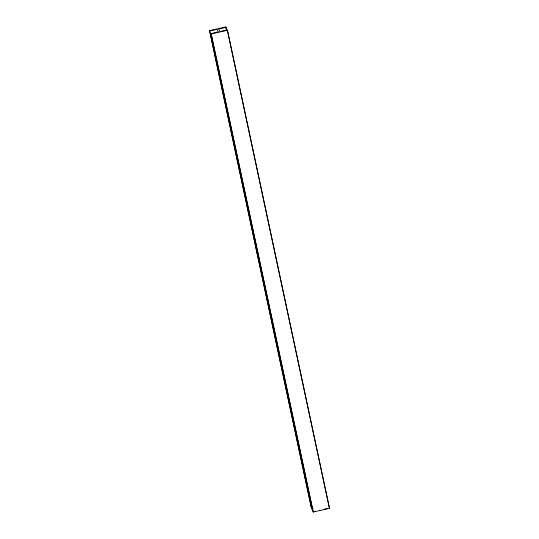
<?xml version="1.0" encoding="UTF-8"?>
<svg xmlns="http://www.w3.org/2000/svg" width="539" height="539" viewBox="0 0 539 539"><rect width="100%" height="100%" fill="white"/><g stroke="black" fill="none" stroke-linecap="round" stroke-linejoin="round"><path stroke-width="0.81" d="M319.634 510.231L319.991 510.123M313.172 508.722L311.542 508.722L209.53 30.629L225.78 26.95L226.649 30.575M209.53 30.629L209.691 30.959L216.947 29.402L218.275 31.821L211.032 33.62L313.22 512.05L329.47 508.371L227.458 30.278L227.29 29.948L220.033 31.505L218.706 29.086L225.949 27.28M211.032 33.62L211.2 33.957L227.458 30.278M313.051 511.72L315.248 511.221M323.454 509.362L327.112 508.54M329.47 508.371L227.29 29.948M225.78 26.95L226.481 30.245M211.2 33.957L313.22 512.05M209.691 30.959L311.71 509.052"/></g></svg>
